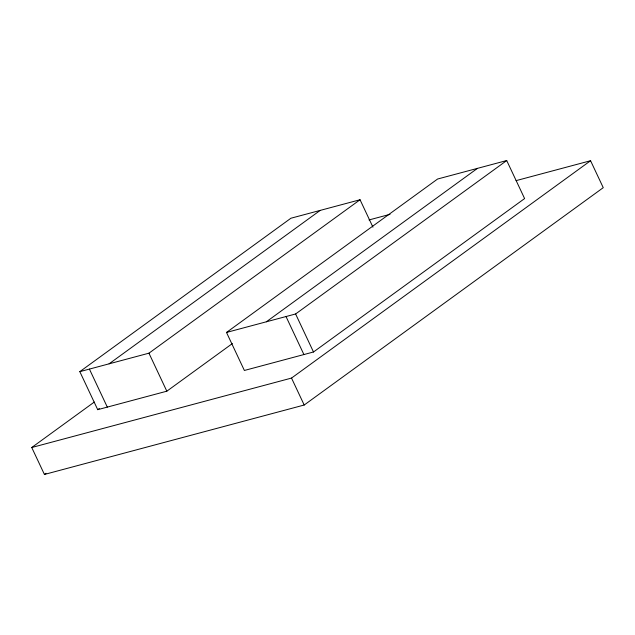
<?xml version="1.0" encoding="UTF-8"?>
<svg xmlns="http://www.w3.org/2000/svg" width="635" height="635" viewBox="0 0 635 635"><rect width="100%" height="100%" fill="white"/><g stroke="black" fill="none" stroke-linecap="round" stroke-linejoin="round"><path stroke-width="0.95" d="M232.402 343.543L166.83 391.192L97.719 409.67L79.827 371.65L290.933 218.226L360.045 199.747L372.943 227.155M109.093 363.831L320.199 210.399M79.827 371.65L148.947 353.179L360.045 199.747M516.08 180.634L590.574 160.726L603.25 187.674L304.197 405.019L44.426 474.456L31.75 447.508L94.29 402.058M97.719 409.67L99.314 408.503M226.497 332.446L437.594 179.022L506.714 160.544L524.605 198.564L313.499 351.988L244.38 370.467L226.497 332.446L295.608 313.976L506.714 160.544M44.426 474.456L46.037 473.289M266.343 321.794L477.449 168.37M31.75 447.508L291.521 378.071L590.574 160.726M369.006 219.948L390.017 214.336M295.608 313.976L313.499 351.988M286.02 316.54L303.911 354.552M291.521 378.071L304.197 405.019M148.947 353.179L166.83 391.192M89.416 369.086L107.307 407.106"/></g></svg>
